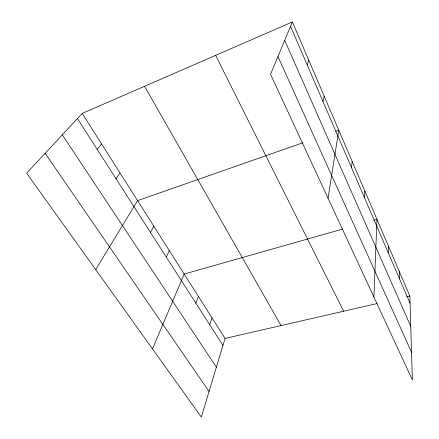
<?xml version="1.0" encoding="UTF-8"?>
<svg xmlns="http://www.w3.org/2000/svg" width="439" height="439" viewBox="0 0 439 439"><rect width="100%" height="100%" fill="white"/><g stroke="black" fill="none" stroke-linecap="round" stroke-linejoin="round"><path stroke-width="0.66" d="M388.372 253.073L388.46 246.142M373.924 297.077L376.969 219.33L373.743 220.241M364.43 197.572L364.886 191.141M351.502 167.599L352.177 161.475M328.059 198.241L338.776 130.207L335.555 131.332M323.011 101.557L324.196 96.185M307.267 65.065L308.754 60.159M82.208 113.421L225.059 338.414L201.32 417.05L26.631 173.18L82.208 113.421L292.379 21.95L409.845 296.045L412.369 379.927L270.534 74.279L292.379 21.95M209.694 324.706L212.004 317.852M195.854 303.135L198.39 296.413M152.492 348.884L184.182 274.035L342.837 229.015M166.293 257.067L169.344 250.658M150.489 232.434L153.826 226.222M95.702 269.606L137.583 200.639L302.795 142.801M116.044 178.744L120.034 172.999M97.233 149.425L101.601 143.965M225.059 338.414L377.134 303.547M406.509 296.808L409.845 296.045M45.102 153.315L209.041 391.478M62.294 134.839L216.372 367.185M77.429 118.563L222.957 345.378M144.552 86.291L281.064 325.573M215.631 55.352L343.677 311.218M277.942 56.527L411.541 352.303M284.702 40.339L410.761 326.375M290.552 26.324L410.064 303.349M399.408 271.686L399.479 278.814"/></g></svg>
